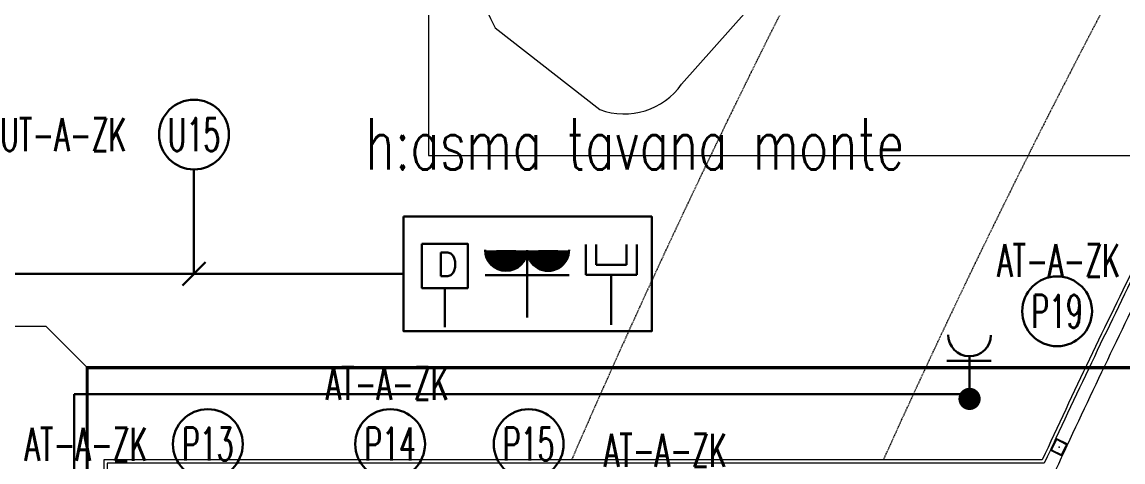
# Model space of a CAD drawing. Extents: x -1439 to 23780, y -1362 to 4476.
# Drawn here: x 1492.7 to 1827.1, y 729.4 to 863.2 of the extents above; entities that cross this region are included whole.
import ezdxf
from ezdxf.enums import TextEntityAlignment as Align

# ---------------------------------------------------------------- set-up
doc = ezdxf.new("R2010")
doc.units = 0
doc.header["$MEASUREMENT"] = 0
for name, pattern in [('Audi$0$DOT2', [0.125, 0, -0.125]), ('Audi$0$HIDDEN', [0.375, 0.25, -0.125]), ('Audi$0$HIDDEN2', [4.7625, 3.175, -1.5875])]:
    doc.linetypes.add(name, pattern=pattern)
doc.layers.get('0').update_dxf_attribs({"color": 9, "lineweight": 9})
for name, color, linetype, lineweight in [('Audi$0$05', 8, 'Continuous', 9), ('Audi$0$06D', 8, 'Continuous', 9), ('Audi$0$10', 8, 'Continuous', 9), ('Audi$0$11', 8, 'Continuous', 9), ('Audi$0$20', 8, 'Audi$0$DOT2', 9), ('Audi$0$21', 8, 'Continuous', 9), ('E-1x8 W ACİL ÇIKIŞ ARMATÜRÜ (TİP1)', 7, 'Continuous', 30), ('E-DATA PRİZİ (RJ45)', 7, 'Continuous', 30), ('E-KABLO', 7, 'Continuous', 30), ('E-LINYE', 7, 'Continuous', 30), ('E-PRİZ', 7, 'Continuous', 30), ('E-TV PRİZİ', 7, 'Continuous', 30), ('E-YAZI', 7, 'Continuous', 30), ('E-ÇİFTLİ UPS PRİZ', 7, 'Continuous', 30)]:
    doc.layers.add(name, color=color, linetype=linetype, lineweight=lineweight)
doc.styles.add('Audi$0$Arial', font='arial.ttf', dxfattribs={"height": 2.5})
doc.styles.add('E-YAZI', font='txttw.shx')

# ---------------------------------------------------------------- blocks, each defined once
blk = doc.blocks.new('Audi$0$0_detailbox1')
blk.add_lwpolyline([(10.411, -2.5), (7.911, 0), (-5, 0)])
blk.add_circle((0, 0), 5)
at = {"style": 'Audi$0$Arial'}
blk.add_attdef('DETAYADI', text='', height=3, dxfattribs=at).set_placement((0, 0), align=Align.BOTTOM_CENTER)
blk.add_attdef('PAFTAADI', text='', height=2, dxfattribs=at).set_placement((0, -0.5), align=Align.TOP_CENTER)
blk = doc.blocks.new('Audi$0$p-oturma')
at = {"layer": 'Audi$0$05'}
blk.add_lwpolyline([(0, -280), (280, -280), (280, 0), (0, 0)], close=True, dxfattribs=at)
for points in [[(45.86, -104.42), (104.08, -51.83), (70.08, -15.53, 0.148649), (44.84, -16.56), (14.79, -43.47, 0.342097), (18.09, -69.29)], [(209.91, -98.71), (210.38, -177.16), (260.11, -175.97, 0.148649), (276.14, -156.45), (276.07, -116.11, 0.342097), (254.62, -101.38)], [(106.59, -224.73), (44.6, -176.65), (14.83, -216.49, 0.148649), (20.28, -241.16), (52.05, -266.02, 0.342097), (76.88, -258.24)]]:
    blk.add_lwpolyline(points, format="xyb", close=True, dxfattribs=at)
blk.add_circle((126.99, -139.28), 40, dxfattribs=at)
blk = doc.blocks.new('Audi$0$Prf-40x40')
for points in [[(1.5, -2), (-1.5, -2, -0.414214), (-2, -1.5), (-2, 1.5, -0.414214), (-1.5, 2), (1.5, 2, -0.414214), (2, 1.5), (2, -1.5, -0.414214)], [(1.5, -1.7), (-1.5, -1.7, -0.414214), (-1.7, -1.5), (-1.7, 1.5, -0.414214), (-1.5, 1.7), (1.5, 1.7, -0.414214), (1.7, 1.5), (1.7, -1.5, -0.414214)]]:
    blk.add_lwpolyline(points, format="xyb", close=True)
at = {"color": 252}
blk.add_point((0, 0), dxfattribs=at)
blk = doc.blocks.new('Audi$0$p-zemin kat')
at = {"layer": 'Audi$0$06D'}
blk.add_lwpolyline([(1714.37, 328.25, -0.047242), (1878.89, 762.32), (1834.06, 784.46, 0.006552), (1805.8, 725), (1799.57, 725)], format="xyb", dxfattribs=at)
at = {"layer": 'Audi$0$11'}
for points in [[(1719.56, 328.25, -0.047611), (1885.58, 764.59), (1831.78, 791.16, 0.006731), (1802.6, 730), (1517.5, 730), (1517.5, 591), (1527.5, 591), (1527.5, 720), (1798.01, 720)], [(1718.52, 328.25, -0.047537), (1884.24, 764.14), (1832.24, 789.82, 0.006696), (1803.24, 729), (1518.5, 729), (1518.5, 592), (1526.5, 592), (1526.5, 721), (1799.57, 721)]]:
    blk.add_lwpolyline(points, format="xyb", dxfattribs=at)
at = {"layer": 'Audi$0$20', "linetype": 'Audi$0$HIDDEN', "lineweight": 0}
blk.add_arc((4088.57, -323.37), 2647.53, 80.45701, 156.55486, dxfattribs=at)
at = {"layer": 'Audi$0$10', "xscale": -0.9999999999999996, "rotation": 63.7171675911365}
blk.add_blockref('Audi$0$Prf-40x40', (1807.73, 733.89), dxfattribs=at)
blk = doc.blocks.new('100_PRİZ')
at = {"layer": 'E-PRİZ', "color": 4}
for p, q in [((-1.223, 2.136), (1.279, 2.136)), ((0, 2.4), (0, 0))]:
    blk.add_line(p, q, dxfattribs=at)
blk.add_arc((0, 3.6), 1.2, 180.75513, 0.75513, dxfattribs=at)
blk = doc.blocks.new('100_ÇİFTLİ UPS PRİZ')
at = {"layer": 'E-ÇİFTLİ UPS PRİZ', "color": 4}
for p, q in [((0, 3.862), (0, 0)), ((-2.4, 2.425), (2.4, 2.425))]:
    blk.add_line(p, q, dxfattribs=at)
at = {"layer": 'E-ÇİFTLİ UPS PRİZ', "color": 4, "const_width": 1.2}
for points in [[(-1.8, 3.855, 0.97398), (-0.6, 3.855, 0.97398)], [(0.6, 3.855, 0.97398), (1.8, 3.855, 0.97398)]]:
    blk.add_lwpolyline(points, format="xyb", dxfattribs=at)
at = {"layer": 'E-ÇİFTLİ UPS PRİZ', "color": 4}
for centre, start, end in [((-1.2, 3.87), 179.60828, 359.60828), ((1.2, 3.87), 180.39172, 0.39172)]:
    blk.add_arc(centre, 1.2, start, end, dxfattribs=at)
blk = doc.blocks.new('100_TV PRİZİ')
at = {"layer": 'E-TV PRİZİ', "color": 4}
for p, q in [((-1.229, 3.875), (-1.229, 2.4)), ((-0.737, 3.875), (-0.737, 2.892)), ((0.737, 3.875), (0.737, 2.892)), ((1.229, 3.875), (1.229, 2.4)), ((-0.737, 2.892), (0.737, 2.892)), ((-1.229, 2.4), (1.229, 2.4)), ((0, 2.4), (0, 0))]:
    blk.add_line(p, q, dxfattribs=at)
blk = doc.blocks.new('*U326')
at = {"layer": 'E-DATA PRİZİ (RJ45)', "color": 4}
blk.add_line((0, 0), (0, 2.099), dxfattribs=at)
blk.add_lwpolyline([(-1.229, 4.478), (1.229, 4.478), (1.229, 2.099), (-1.229, 2.099)], close=True, dxfattribs=at)
at = {"layer": 'E-DATA PRİZİ (RJ45)', "color": 3, "style": 'E-YAZI'}
blk.add_text('D', height=1.28, dxfattribs=at).set_placement((-0.44, 2.73))
blk = doc.blocks.new('E-ROTA-GRPRZ2')
at = {"layer": 'E-1x8 W ACİL ÇIKIŞ ARMATÜRÜ (TİP1)', "color": 1}
blk.add_lwpolyline([(-37.7, 34.88), (37.7, 34.88), (37.7, 0), (-37.7, 0)], close=True, dxfattribs=at)
at = {"layer": 'E-DATA PRİZİ (RJ45)', "xscale": 5.67, "yscale": 5.67, "zscale": 5.67}
blk.add_blockref('*U326', (-25.18, 1.24), dxfattribs=at)
at = {"layer": 'E-TV PRİZİ', "xscale": 6.3, "yscale": 6.3, "zscale": 6.3}
blk.add_blockref('100_TV PRİZİ', (25.39, 2.01), dxfattribs=at)
at = {"layer": 'E-ÇİFTLİ UPS PRİZ', "xscale": 5.322239999999999, "yscale": 5.322239999999999, "zscale": 5.322239999999999}
blk.add_blockref('100_ÇİFTLİ UPS PRİZ', (-0.2, 4.14), dxfattribs=at)

msp = doc.modelspace()

# ---------------------------------------------------------------- linework, layer by layer
at = {"layer": 'Audi$0$20', "linetype": 'Audi$0$HIDDEN', "lineweight": 0}
msp.add_lwpolyline([(1754.32, 730, -0.342283), (4527.5, 2199.66, -0.342283)], format="xyb", dxfattribs=at)
at = {"layer": 'Audi$0$20', "linetype": 'Audi$0$HIDDEN'}
msp.add_arc((4088.57, -323.37), 2387.73, 153.71717, 164.19582, dxfattribs=at)
at = {"layer": 'Audi$0$21', "linetype": 'Audi$0$HIDDEN2', "ltscale": 0.1, "const_width": 1}
msp.add_lwpolyline([(1512.47, 758.11), (1982.9, 758.11), (1982.9, 277.94), (1512.47, 277.94)], close=True, dxfattribs=at)
at = {"layer": 'E-KABLO', "color": 4}
msp.add_line((1608.61, 786.57), (1244.03, 786.57), dxfattribs=at)
at = {"layer": 'E-KABLO', "color": 6}
for p, q in [((1508.5, 608.85), (1508.5, 750)), ((1508.5, 750), (1781.43, 750))]:
    msp.add_line(p, q, dxfattribs=at)
at = {"layer": 'E-KABLO', "color": 4, "linetype": 'Continuous', "const_width": 3.38}
msp.add_lwpolyline([(1782.22, 748.57, 1), (1778.85, 748.57, 1)], format="xyb", close=True, dxfattribs=at)
at = {"layer": 'E-KABLO', "color": 7, "linetype": 'Continuous'}
for centre in [(1544.92, 828.94), (1807.13, 775.21), (1549.12, 734.84), (1604.5, 734.84), (1646.6, 734.84)]:
    msp.add_circle(centre, 10.61, dxfattribs=at)
at = {"layer": 'E-LINYE', "color": 7, "linetype": 'Continuous'}
for p, q in [((1544.92, 818.32), (1544.92, 786.57)), ((1548.44, 790.12), (1541.41, 783.01))]:
    msp.add_line(p, q, dxfattribs=at)

# ---------------------------------------------------------------- block references
at = {"layer": 'Audi$0$05'}
msp.add_blockref('Audi$0$p-oturma', (1616.18, 1102.55), dxfattribs=at)
at = {"layer": 'Audi$0$10'}
msp.add_blockref('Audi$0$p-zemin kat', (0, 0), dxfattribs=at)
at = {"layer": 'Audi$0$21'}
ref = msp.add_blockref('Audi$0$0_detailbox1', (1460.42, 770.61), dxfattribs=dict(at, xscale=5, yscale=5, zscale=5))
ref.add_attrib('DETAYADI', '01', dxfattribs={"layer": '0', "height": 15, "style": 'Audi$0$Arial'}).set_placement((1459.09, 770.61), align=Align.BOTTOM_CENTER)
ref.add_attrib('PAFTAADI', 'KRT-M-D-600', dxfattribs={"layer": '0', "height": 10, "style": 'Audi$0$Arial', "width": 0.45}).set_placement((1461.29, 768.11), align=Align.TOP_CENTER)
at = {"layer": 'E-PRİZ', "xscale": -5.399999999999998, "yscale": 5.399999999999998, "zscale": 5.399999999999998}
msp.add_blockref('100_PRİZ', (1780.53, 748.57), dxfattribs=at)
at = {"layer": 'E-YAZI'}
msp.add_blockref('E-ROTA-GRPRZ2', (1646.31, 769.13), dxfattribs=at)

# ---------------------------------------------------------------- texts
at = {"layer": 'E-KABLO', "color": 3, "linetype": 'Continuous', "style": 'E-YAZI', "width": 0.6}
for s, p in [('U15', (1544.92, 828.94)), ('P19', (1807.13, 775.21)), ('P13', (1549.12, 734.84)), ('P14', (1604.5, 734.84)), ('P15', (1646.6, 734.84))]:
    msp.add_text(s, height=10, dxfattribs=at).set_placement(p, align=Align.MIDDLE_CENTER)
at = {"layer": 'E-YAZI', "color": 3, "style": 'E-YAZI'}
for s, height, width, p in [('UT-A-ZK', 10, 0.6, (1486.05, 823.93, 0)), ('h:asma tavana monte', 15.68, 0.7, (1596.99, 818.28)), ('AT-A-ZK', 10, 0.6, (1788.96, 785.65)), ('AT-A-ZK', 10, 0.6, (1584.99, 748.27)), ('AT-A-ZK', 10, 0.6, (1493.49, 729.77)), ('AT-A-ZK', 10, 0.6, (1669.49, 727.95))]:
    msp.add_text(s, height=height, dxfattribs=dict(at, width=width)).set_placement(p)

doc.saveas('drawing.dxf')
